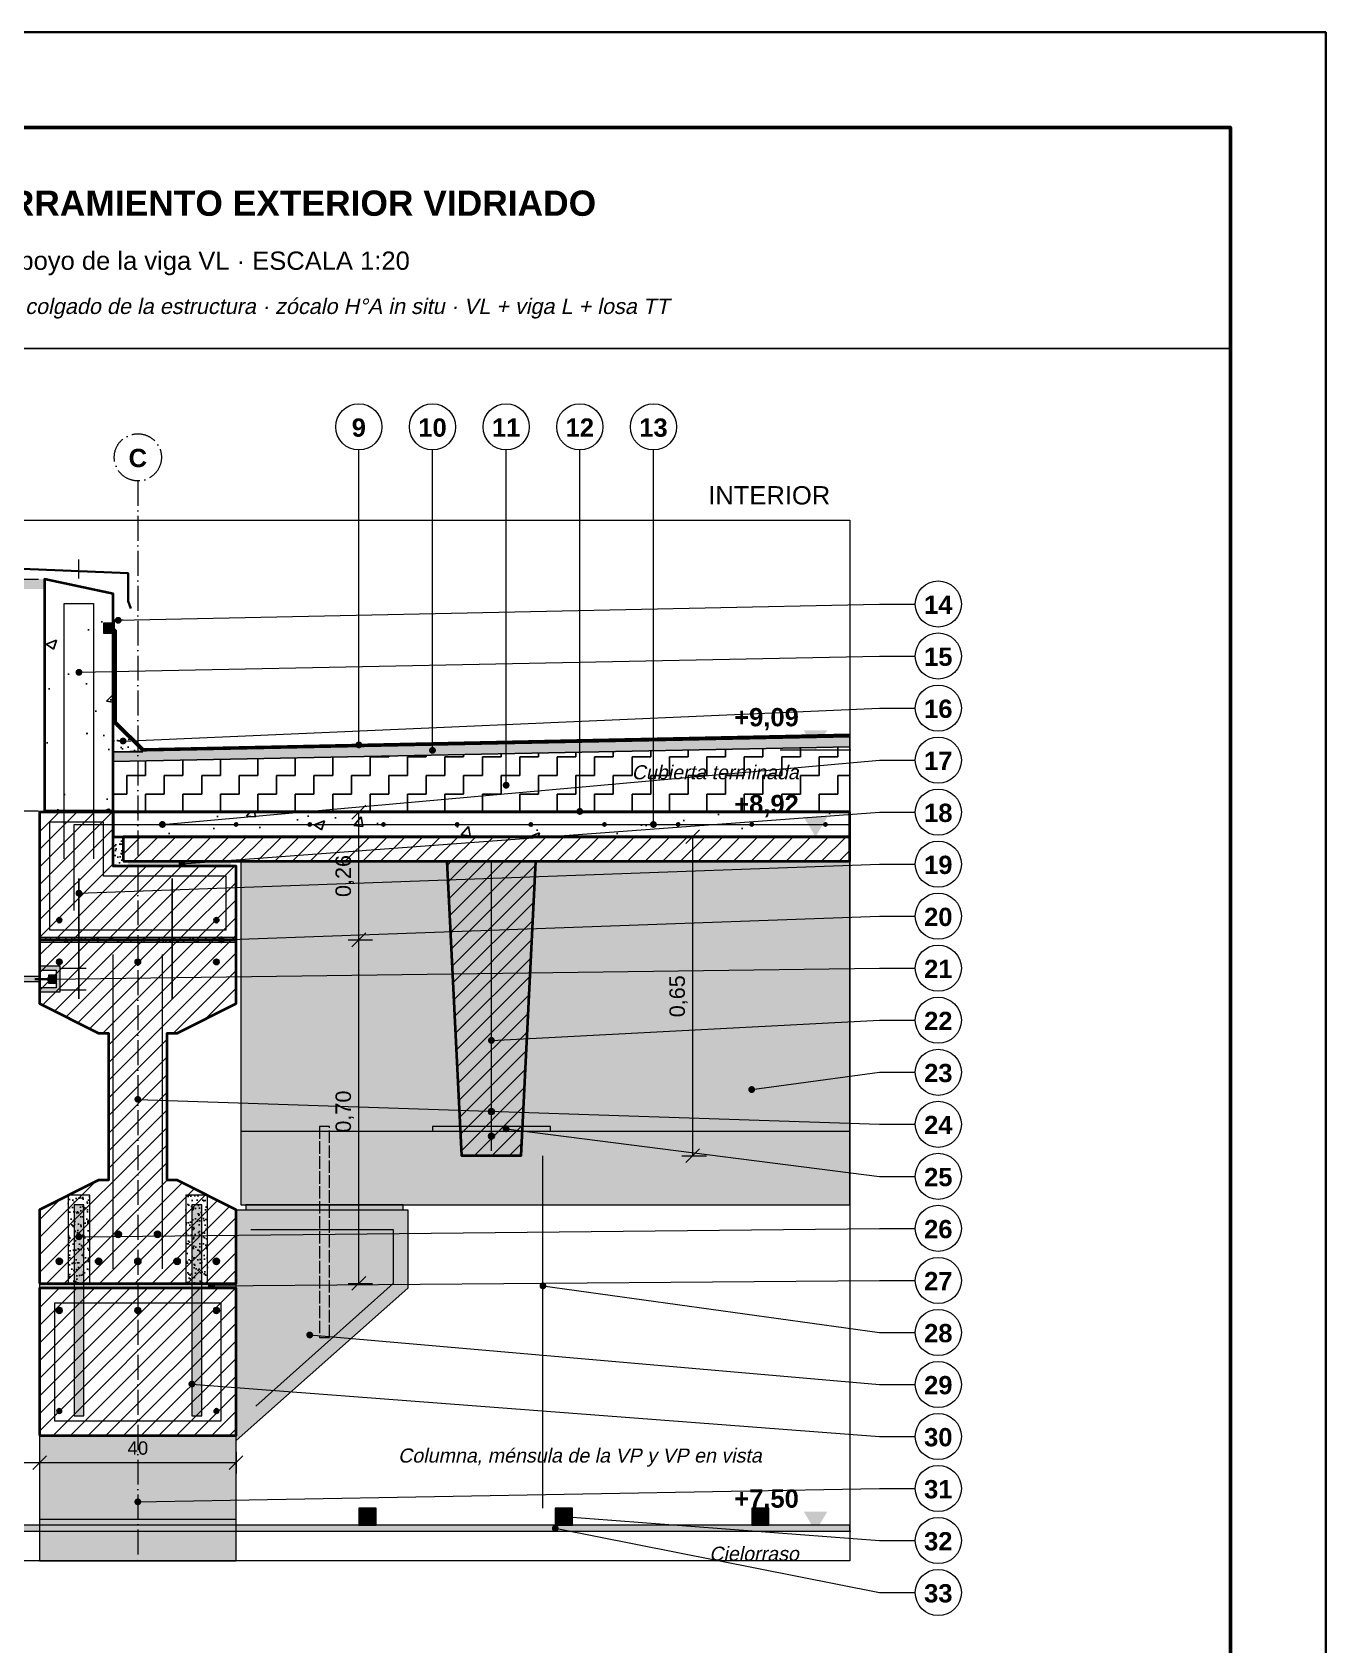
# Model space of a CAD drawing. Header units: millimetres. Extents: x 6 to 4194, y 6 to 5934.
# Drawn here: x 1560 to 4194, y 2649 to 5934 of the extents above; entities that cross this region are included whole.
import ezdxf
from ezdxf.enums import TextEntityAlignment as Align

# ---------------------------------------------------------------- set-up
doc = ezdxf.new("R2010")
doc.units = ezdxf.units.MM
doc.header["$LTSCALE"] = 20
doc.linetypes.add('DASHDOT', pattern=[3.556, 2.54, -0.508, 0, -0.508])
doc.linetypes.add('DASHED', pattern=[1.524, 1.27, -0.254])
for name, color, linetype in [('A-ACERO', 250, 'Continuous'), ('A-AISLACION-EPS', 50, 'Continuous'), ('A-ALUMINIO', 253, 'Continuous'), ('A-ARMADURAS', 14, 'Continuous'), ('A-BARRERAS-MEMBRANAS', 7, 'Continuous'), ('A-CONTORNOS', 7, 'Continuous'), ('A-GROUT', 251, 'Continuous'), ('A-HORMIGON-INSITU', 33, 'Continuous'), ('A-HORMIGON-PREMOLDEADO', 8, 'Continuous'), ('A-MORTERO-CARPETAS', 252, 'Continuous'), ('A-NEOPRENO-SELLADORES', 7, 'Continuous'), ('A-PROYECCION-OCULTO', 8, 'DASHED'), ('A-VISTA', 8, 'Continuous'), ('X-COTAS', 3, 'Continuous'), ('X-EJES', 1, 'DASHDOT'), ('X-MARCO', 7, 'Continuous'), ('X-NIVELES', 7, 'Continuous'), ('X-REFERENCIAS', 1, 'Continuous'), ('X-TEXTOS', 7, 'Continuous')]:
    doc.layers.add(name, color=color, linetype=linetype)
doc.styles.add('ARIAL', font='arial.ttf')
doc.styles.add('ARIAL-B', font='arialbd.ttf')

msp = doc.modelspace()

# ---------------------------------------------------------------- hatches: boundary and pattern name
at = {"layer": 'A-ACERO', "true_color": 0x3b3b3b}
h = msp.add_hatch(color=250, dxfattribs=at)
h.dxf.hatch_style = 1
h.paths.add_polyline_path([(1510, 3935), (1520, 3935), (1520, 4000), (1575, 4000), (1575, 4010), (1520, 4010), (1520, 4075), (1510, 4075)])
h = msp.add_hatch(color=250, dxfattribs=at)
h.dxf.hatch_style = 1
h.paths.add_polyline_path([(1575, 3979), (1617, 3979), (1617, 4031), (1575, 4031), (1575, 4023), (1609, 4023), (1609, 3987), (1575, 3987)])
at = {"layer": 'A-ACERO', "true_color": 0x555555}
h = msp.add_hatch(color=251, dxfattribs=at)
h.dxf.hatch_style = 1
h.paths.add_polyline_path([(1593, 3997), (1609, 3997), (1609, 4013), (1593, 4013)])
at = {"layer": 'A-ACERO', "true_color": 0x3b3b3b}
h = msp.add_hatch(color=250, dxfattribs=at)
h.dxf.hatch_style = 1
h.paths.add_polyline_path([(1645, 3375), (1665, 3375), (1665, 3545), (1645, 3545)])
h = msp.add_hatch(color=250, dxfattribs=at)
h.dxf.hatch_style = 1
h.paths.add_polyline_path([(1885, 3375), (1905, 3375), (1905, 3545), (1885, 3545)])
h = msp.add_hatch(color=250, dxfattribs=at)
h.dxf.hatch_style = 1
h.paths.add_polyline_path([(1645, 3115), (1665, 3115), (1665, 3375), (1645, 3375)])
h = msp.add_hatch(color=250, dxfattribs=at)
h.dxf.hatch_style = 1
h.paths.add_polyline_path([(1885, 3115), (1905, 3115), (1905, 3375), (1885, 3375)])
at = {"layer": 'A-AISLACION-EPS'}
h = msp.add_hatch(dxfattribs=at)
h.set_pattern_fill('ZIGZAG', color=256, scale=6)
h.paths.add_polyline_path([(1725, 4348), (3225, 4348), (3225, 4478), (1725, 4448)])
at = {"layer": 'A-ALUMINIO', "true_color": 0x9aa3ab}
h = msp.add_hatch(color=253, dxfattribs=at)
h.dxf.hatch_style = 1
h.paths.add_polyline_path([(2225, 2892.5), (2260, 2892.5), (2260, 2927), (2225, 2927)])
h = msp.add_hatch(color=253, dxfattribs=at)
h.dxf.hatch_style = 1
h.paths.add_polyline_path([(2625, 2892.5), (2660, 2892.5), (2660, 2927), (2625, 2927)])
h = msp.add_hatch(color=253, dxfattribs=at)
h.dxf.hatch_style = 1
h.paths.add_polyline_path([(3025, 2892.5), (3060, 2892.5), (3060, 2927), (3025, 2927)])
at = {"layer": 'A-ARMADURAS'}
h = msp.add_hatch(color=256, dxfattribs=at)
h.dxf.hatch_style = 1
h.paths.add_polyline_path([(1828.4, 4320), (1828.2, 4321.1), (1827.8, 4322), (1827, 4322.8), (1826.1, 4323.2), (1825, 4323.4), (1823.9, 4323.2), (1823, 4322.8), (1822.2, 4322), (1821.8, 4321.1), (1821.6, 4320), (1821.8, 4318.9), (1822.2, 4318), (1823, 4317.2), (1823.9, 4316.8), (1825, 4316.6), (1826.1, 4316.8), (1827, 4317.2), (1827.8, 4318), (1828.2, 4318.9)])
h = msp.add_hatch(color=256, dxfattribs=at)
h.dxf.hatch_style = 1
h.paths.add_polyline_path([(1978.4, 4320), (1978.2, 4321.1), (1977.8, 4322), (1977, 4322.8), (1976.1, 4323.2), (1975, 4323.4), (1973.9, 4323.2), (1973, 4322.8), (1972.2, 4322), (1971.8, 4321.1), (1971.6, 4320), (1971.8, 4318.9), (1972.2, 4318), (1973, 4317.2), (1973.9, 4316.8), (1975, 4316.6), (1976.1, 4316.8), (1977, 4317.2), (1977.8, 4318), (1978.2, 4318.9)])
h = msp.add_hatch(color=256, dxfattribs=at)
h.dxf.hatch_style = 1
h.paths.add_polyline_path([(2128.4, 4320), (2128.2, 4321.1), (2127.8, 4322), (2127, 4322.8), (2126.1, 4323.2), (2125, 4323.4), (2123.9, 4323.2), (2123, 4322.8), (2122.2, 4322), (2121.8, 4321.1), (2121.6, 4320), (2121.8, 4318.9), (2122.2, 4318), (2123, 4317.2), (2123.9, 4316.8), (2125, 4316.6), (2126.1, 4316.8), (2127, 4317.2), (2127.8, 4318), (2128.2, 4318.9)])
h = msp.add_hatch(color=256, dxfattribs=at)
h.dxf.hatch_style = 1
h.paths.add_polyline_path([(2278.4, 4320), (2278.2, 4321.1), (2277.8, 4322), (2277, 4322.8), (2276.1, 4323.2), (2275, 4323.4), (2273.9, 4323.2), (2273, 4322.8), (2272.2, 4322), (2271.8, 4321.1), (2271.6, 4320), (2271.8, 4318.9), (2272.2, 4318), (2273, 4317.2), (2273.9, 4316.8), (2275, 4316.6), (2276.1, 4316.8), (2277, 4317.2), (2277.8, 4318), (2278.2, 4318.9)])
h = msp.add_hatch(color=256, dxfattribs=at)
h.dxf.hatch_style = 1
h.paths.add_polyline_path([(2428.4, 4320), (2428.2, 4321.1), (2427.8, 4322), (2427, 4322.8), (2426.1, 4323.2), (2425, 4323.4), (2423.9, 4323.2), (2423, 4322.8), (2422.2, 4322), (2421.8, 4321.1), (2421.6, 4320), (2421.8, 4318.9), (2422.2, 4318), (2423, 4317.2), (2423.9, 4316.8), (2425, 4316.6), (2426.1, 4316.8), (2427, 4317.2), (2427.8, 4318), (2428.2, 4318.9)])
h = msp.add_hatch(color=256, dxfattribs=at)
h.dxf.hatch_style = 1
h.paths.add_polyline_path([(2578.4, 4320), (2578.2, 4321.1), (2577.8, 4322), (2577, 4322.8), (2576.1, 4323.2), (2575, 4323.4), (2573.9, 4323.2), (2573, 4322.8), (2572.2, 4322), (2571.8, 4321.1), (2571.6, 4320), (2571.8, 4318.9), (2572.2, 4318), (2573, 4317.2), (2573.9, 4316.8), (2575, 4316.6), (2576.1, 4316.8), (2577, 4317.2), (2577.8, 4318), (2578.2, 4318.9)])
h = msp.add_hatch(color=256, dxfattribs=at)
h.dxf.hatch_style = 1
h.paths.add_polyline_path([(2728.4, 4320), (2728.2, 4321.1), (2727.8, 4322), (2727, 4322.8), (2726.1, 4323.2), (2725, 4323.4), (2723.9, 4323.2), (2723, 4322.8), (2722.2, 4322), (2721.8, 4321.1), (2721.6, 4320), (2721.8, 4318.9), (2722.2, 4318), (2723, 4317.2), (2723.9, 4316.8), (2725, 4316.6), (2726.1, 4316.8), (2727, 4317.2), (2727.8, 4318), (2728.2, 4318.9)])
h = msp.add_hatch(color=256, dxfattribs=at)
h.dxf.hatch_style = 1
h.paths.add_polyline_path([(2878.4, 4320), (2878.2, 4321.1), (2877.8, 4322), (2877, 4322.8), (2876.1, 4323.2), (2875, 4323.4), (2873.9, 4323.2), (2873, 4322.8), (2872.2, 4322), (2871.8, 4321.1), (2871.6, 4320), (2871.8, 4318.9), (2872.2, 4318), (2873, 4317.2), (2873.9, 4316.8), (2875, 4316.6), (2876.1, 4316.8), (2877, 4317.2), (2877.8, 4318), (2878.2, 4318.9)])
h = msp.add_hatch(color=256, dxfattribs=at)
h.dxf.hatch_style = 1
h.paths.add_polyline_path([(3028.4, 4320), (3028.2, 4321.1), (3027.8, 4322), (3027, 4322.8), (3026.1, 4323.2), (3025, 4323.4), (3023.9, 4323.2), (3023, 4322.8), (3022.2, 4322), (3021.8, 4321.1), (3021.6, 4320), (3021.8, 4318.9), (3022.2, 4318), (3023, 4317.2), (3023.9, 4316.8), (3025, 4316.6), (3026.1, 4316.8), (3027, 4317.2), (3027.8, 4318), (3028.2, 4318.9)])
h = msp.add_hatch(color=256, dxfattribs=at)
h.dxf.hatch_style = 1
h.paths.add_polyline_path([(3178.4, 4320), (3178.2, 4321.1), (3177.8, 4322), (3177, 4322.8), (3176.1, 4323.2), (3175, 4323.4), (3173.9, 4323.2), (3173, 4322.8), (3172.2, 4322), (3171.8, 4321.1), (3171.6, 4320), (3171.8, 4318.9), (3172.2, 4318), (3173, 4317.2), (3173.9, 4316.8), (3175, 4316.6), (3176.1, 4316.8), (3177, 4317.2), (3177.8, 4318), (3178.2, 4318.9)])
h = msp.add_hatch(color=256, dxfattribs=at)
h.dxf.hatch_style = 1
h.paths.add_polyline_path([(1620.2, 4125), (1619.9, 4126.6), (1619.2, 4128.1), (1618.1, 4129.2), (1616.6, 4129.9), (1615, 4130.2), (1613.4, 4129.9), (1611.9, 4129.2), (1610.8, 4128.1), (1610.1, 4126.6), (1609.8, 4125), (1610.1, 4123.4), (1610.8, 4121.9), (1611.9, 4120.8), (1613.4, 4120.1), (1615, 4119.8), (1616.6, 4120.1), (1618.1, 4120.8), (1619.2, 4121.9), (1619.9, 4123.4)])
h = msp.add_hatch(color=256, dxfattribs=at)
h.dxf.hatch_style = 1
h.paths.add_polyline_path([(1940.2, 4125), (1939.9, 4126.6), (1939.2, 4128.1), (1938.1, 4129.2), (1936.6, 4129.9), (1935, 4130.2), (1933.4, 4129.9), (1931.9, 4129.2), (1930.8, 4128.1), (1930.1, 4126.6), (1929.8, 4125), (1930.1, 4123.4), (1930.8, 4121.9), (1931.9, 4120.8), (1933.4, 4120.1), (1935, 4119.8), (1936.6, 4120.1), (1938.1, 4120.8), (1939.2, 4121.9), (1939.9, 4123.4)])
h = msp.add_hatch(color=256, dxfattribs=at)
h.dxf.hatch_style = 1
h.paths.add_polyline_path([(1620.6, 4040), (1620.3, 4041.7), (1619.5, 4043.3), (1618.3, 4044.5), (1616.7, 4045.3), (1615, 4045.6), (1613.3, 4045.3), (1611.7, 4044.5), (1610.5, 4043.3), (1609.7, 4041.7), (1609.4, 4040), (1609.7, 4038.3), (1610.5, 4036.7), (1611.7, 4035.5), (1613.3, 4034.7), (1615, 4034.4), (1616.7, 4034.7), (1618.3, 4035.5), (1619.5, 4036.7), (1620.3, 4038.3)])
h = msp.add_hatch(color=256, dxfattribs=at)
h.dxf.hatch_style = 1
h.paths.add_polyline_path([(1780.6, 4040), (1780.3, 4041.7), (1779.5, 4043.3), (1778.3, 4044.5), (1776.7, 4045.3), (1775, 4045.6), (1773.3, 4045.3), (1771.7, 4044.5), (1770.5, 4043.3), (1769.7, 4041.7), (1769.4, 4040), (1769.7, 4038.3), (1770.5, 4036.7), (1771.7, 4035.5), (1773.3, 4034.7), (1775, 4034.4), (1776.7, 4034.7), (1778.3, 4035.5), (1779.5, 4036.7), (1780.3, 4038.3)])
h = msp.add_hatch(color=256, dxfattribs=at)
h.dxf.hatch_style = 1
h.paths.add_polyline_path([(1940.6, 4040), (1940.3, 4041.7), (1939.5, 4043.3), (1938.3, 4044.5), (1936.7, 4045.3), (1935, 4045.6), (1933.3, 4045.3), (1931.7, 4044.5), (1930.5, 4043.3), (1929.7, 4041.7), (1929.4, 4040), (1929.7, 4038.3), (1930.5, 4036.7), (1931.7, 4035.5), (1933.3, 4034.7), (1935, 4034.4), (1936.7, 4034.7), (1938.3, 4035.5), (1939.5, 4036.7), (1940.3, 4038.3)])
h = msp.add_hatch(color=256, dxfattribs=at)
h.dxf.hatch_style = 1
h.paths.add_polyline_path([(2501, 3735), (2500.7, 3736.9), (2499.9, 3738.5), (2498.5, 3739.9), (2496.9, 3740.7), (2495, 3741), (2493.1, 3740.7), (2491.5, 3739.9), (2490.1, 3738.5), (2489.3, 3736.9), (2489, 3735), (2489.3, 3733.1), (2490.1, 3731.5), (2491.5, 3730.1), (2493.1, 3729.3), (2495, 3729), (2496.9, 3729.3), (2498.5, 3730.1), (2499.9, 3731.5), (2500.7, 3733.1)])
h = msp.add_hatch(color=256, dxfattribs=at)
h.dxf.hatch_style = 1
h.paths.add_polyline_path([(2501, 3685), (2500.7, 3686.9), (2499.9, 3688.5), (2498.5, 3689.9), (2496.9, 3690.7), (2495, 3691), (2493.1, 3690.7), (2491.5, 3689.9), (2490.1, 3688.5), (2489.3, 3686.9), (2489, 3685), (2489.3, 3683.1), (2490.1, 3681.5), (2491.5, 3680.1), (2493.1, 3679.3), (2495, 3679), (2496.9, 3679.3), (2498.5, 3680.1), (2499.9, 3681.5), (2500.7, 3683.1)])
h = msp.add_hatch(color=256, dxfattribs=at)
h.dxf.hatch_style = 1
h.paths.add_polyline_path([(1741.4, 3485), (1741.1, 3487), (1740.2, 3488.8), (1738.8, 3490.2), (1737, 3491.1), (1735, 3491.4), (1733, 3491.1), (1731.2, 3490.2), (1729.8, 3488.8), (1728.9, 3487), (1728.6, 3485), (1728.9, 3483), (1729.8, 3481.2), (1731.2, 3479.8), (1733, 3478.9), (1735, 3478.6), (1737, 3478.9), (1738.8, 3479.8), (1740.2, 3481.2), (1741.1, 3483)])
h = msp.add_hatch(color=256, dxfattribs=at)
h.dxf.hatch_style = 1
h.paths.add_polyline_path([(1821.4, 3485), (1821.1, 3487), (1820.2, 3488.8), (1818.8, 3490.2), (1817, 3491.1), (1815, 3491.4), (1813, 3491.1), (1811.2, 3490.2), (1809.8, 3488.8), (1808.9, 3487), (1808.6, 3485), (1808.9, 3483), (1809.8, 3481.2), (1811.2, 3479.8), (1813, 3478.9), (1815, 3478.6), (1817, 3478.9), (1818.8, 3479.8), (1820.2, 3481.2), (1821.1, 3483)])
h = msp.add_hatch(color=256, dxfattribs=at)
h.dxf.hatch_style = 1
h.paths.add_polyline_path([(1621.4, 3430), (1621.1, 3432), (1620.2, 3433.8), (1618.8, 3435.2), (1617, 3436.1), (1615, 3436.4), (1613, 3436.1), (1611.2, 3435.2), (1609.8, 3433.8), (1608.9, 3432), (1608.6, 3430), (1608.9, 3428), (1609.8, 3426.2), (1611.2, 3424.8), (1613, 3423.9), (1615, 3423.6), (1617, 3423.9), (1618.8, 3424.8), (1620.2, 3426.2), (1621.1, 3428)])
h = msp.add_hatch(color=256, dxfattribs=at)
h.dxf.hatch_style = 1
h.paths.add_polyline_path([(1701.4, 3430), (1701.1, 3432), (1700.2, 3433.8), (1698.8, 3435.2), (1697, 3436.1), (1695, 3436.4), (1693, 3436.1), (1691.2, 3435.2), (1689.8, 3433.8), (1688.9, 3432), (1688.6, 3430), (1688.9, 3428), (1689.8, 3426.2), (1691.2, 3424.8), (1693, 3423.9), (1695, 3423.6), (1697, 3423.9), (1698.8, 3424.8), (1700.2, 3426.2), (1701.1, 3428)])
h = msp.add_hatch(color=256, dxfattribs=at)
h.dxf.hatch_style = 1
h.paths.add_polyline_path([(1781.4, 3430), (1781.1, 3432), (1780.2, 3433.8), (1778.8, 3435.2), (1777, 3436.1), (1775, 3436.4), (1773, 3436.1), (1771.2, 3435.2), (1769.8, 3433.8), (1768.9, 3432), (1768.6, 3430), (1768.9, 3428), (1769.8, 3426.2), (1771.2, 3424.8), (1773, 3423.9), (1775, 3423.6), (1777, 3423.9), (1778.8, 3424.8), (1780.2, 3426.2), (1781.1, 3428)])
h = msp.add_hatch(color=256, dxfattribs=at)
h.dxf.hatch_style = 1
h.paths.add_polyline_path([(1861.4, 3430), (1861.1, 3432), (1860.2, 3433.8), (1858.8, 3435.2), (1857, 3436.1), (1855, 3436.4), (1853, 3436.1), (1851.2, 3435.2), (1849.8, 3433.8), (1848.9, 3432), (1848.6, 3430), (1848.9, 3428), (1849.8, 3426.2), (1851.2, 3424.8), (1853, 3423.9), (1855, 3423.6), (1857, 3423.9), (1858.8, 3424.8), (1860.2, 3426.2), (1861.1, 3428)])
h = msp.add_hatch(color=256, dxfattribs=at)
h.dxf.hatch_style = 1
h.paths.add_polyline_path([(1941.4, 3430), (1941.1, 3432), (1940.2, 3433.8), (1938.8, 3435.2), (1937, 3436.1), (1935, 3436.4), (1933, 3436.1), (1931.2, 3435.2), (1929.8, 3433.8), (1928.9, 3432), (1928.6, 3430), (1928.9, 3428), (1929.8, 3426.2), (1931.2, 3424.8), (1933, 3423.9), (1935, 3423.6), (1937, 3423.9), (1938.8, 3424.8), (1940.2, 3426.2), (1941.1, 3428)])
h = msp.add_hatch(color=256, dxfattribs=at)
h.dxf.hatch_style = 1
h.paths.add_polyline_path([(1621, 3330), (1620.7, 3331.9), (1619.9, 3333.5), (1618.5, 3334.9), (1616.9, 3335.7), (1615, 3336), (1613.1, 3335.7), (1611.5, 3334.9), (1610.1, 3333.5), (1609.3, 3331.9), (1609, 3330), (1609.3, 3328.1), (1610.1, 3326.5), (1611.5, 3325.1), (1613.1, 3324.3), (1615, 3324), (1616.9, 3324.3), (1618.5, 3325.1), (1619.9, 3326.5), (1620.7, 3328.1)])
h = msp.add_hatch(color=256, dxfattribs=at)
h.dxf.hatch_style = 1
h.paths.add_polyline_path([(1781, 3330), (1780.7, 3331.9), (1779.9, 3333.5), (1778.5, 3334.9), (1776.9, 3335.7), (1775, 3336), (1773.1, 3335.7), (1771.5, 3334.9), (1770.1, 3333.5), (1769.3, 3331.9), (1769, 3330), (1769.3, 3328.1), (1770.1, 3326.5), (1771.5, 3325.1), (1773.1, 3324.3), (1775, 3324), (1776.9, 3324.3), (1778.5, 3325.1), (1779.9, 3326.5), (1780.7, 3328.1)])
h = msp.add_hatch(color=256, dxfattribs=at)
h.dxf.hatch_style = 1
h.paths.add_polyline_path([(1941, 3330), (1940.7, 3331.9), (1939.9, 3333.5), (1938.5, 3334.9), (1936.9, 3335.7), (1935, 3336), (1933.1, 3335.7), (1931.5, 3334.9), (1930.1, 3333.5), (1929.3, 3331.9), (1929, 3330), (1929.3, 3328.1), (1930.1, 3326.5), (1931.5, 3325.1), (1933.1, 3324.3), (1935, 3324), (1936.9, 3324.3), (1938.5, 3325.1), (1939.9, 3326.5), (1940.7, 3328.1)])
h = msp.add_hatch(color=256, dxfattribs=at)
h.dxf.hatch_style = 1
h.paths.add_polyline_path([(1619.8, 3125), (1619.6, 3126.5), (1618.9, 3127.8), (1617.8, 3128.9), (1616.5, 3129.6), (1615, 3129.8), (1613.5, 3129.6), (1612.2, 3128.9), (1611.1, 3127.8), (1610.4, 3126.5), (1610.2, 3125), (1610.4, 3123.5), (1611.1, 3122.2), (1612.2, 3121.1), (1613.5, 3120.4), (1615, 3120.2), (1616.5, 3120.4), (1617.8, 3121.1), (1618.9, 3122.2), (1619.6, 3123.5)])
h = msp.add_hatch(color=256, dxfattribs=at)
h.dxf.hatch_style = 1
h.paths.add_polyline_path([(1939.8, 3125), (1939.6, 3126.5), (1938.9, 3127.8), (1937.8, 3128.9), (1936.5, 3129.6), (1935, 3129.8), (1933.5, 3129.6), (1932.2, 3128.9), (1931.1, 3127.8), (1930.4, 3126.5), (1930.2, 3125), (1930.4, 3123.5), (1931.1, 3122.2), (1932.2, 3121.1), (1933.5, 3120.4), (1935, 3120.2), (1936.5, 3120.4), (1937.8, 3121.1), (1938.9, 3122.2), (1939.6, 3123.5)])
at = {"layer": 'A-BARRERAS-MEMBRANAS', "true_color": 0x000000}
h = msp.add_hatch(color=18, dxfattribs=at)
h.dxf.hatch_style = 1
h.paths.add_polyline_path([(1575, 4345), (3225, 4345), (3225, 4348), (1575, 4348)])
at = {"layer": 'A-GROUT'}
h = msp.add_hatch(dxfattribs=at)
h.set_pattern_fill('AR-SAND', color=256, scale=0.4)
h.paths.add_polyline_path([(1725, 4235), (1745, 4235), (1745, 4295), (1725, 4295)])
h = msp.add_hatch(dxfattribs=at)
h.set_pattern_fill('AR-SAND', color=256, scale=0.4)
h.paths.add_polyline_path([(1575, 4080), (1975, 4080), (1975, 4090), (1575, 4090)])
h = msp.add_hatch(dxfattribs=at)
h.set_pattern_fill('AR-SAND', color=256, scale=0.4)
h.paths.add_polyline_path([(1633, 3385), (1677, 3385), (1677, 3565), (1633, 3565)])
h = msp.add_hatch(dxfattribs=at)
h.set_pattern_fill('AR-SAND', color=256, scale=0.4)
h.paths.add_polyline_path([(1873, 3385), (1917, 3385), (1917, 3565), (1873, 3565)])
at = {"layer": 'A-HORMIGON-INSITU'}
h = msp.add_hatch(dxfattribs=at)
h.set_pattern_fill('AR-CONC', color=256, scale=1.2)
h.paths.add_polyline_path([(1585, 4348), (1725, 4348), (1725, 4790), (1585, 4820)])
h = msp.add_hatch(dxfattribs=at)
h.set_pattern_fill('AR-CONC', color=256, scale=1.2)
h.paths.add_polyline_path([(1725, 4295), (3225, 4295), (3225, 4345), (1725, 4345)])
at = {"layer": 'A-HORMIGON-PREMOLDEADO'}
h = msp.add_hatch(dxfattribs=at)
h.set_pattern_fill('ANSI31', color=256, scale=8)
h.paths.add_polyline_path([(1575, 4085), (1975, 4085), (1975, 4235), (1725, 4235), (1725, 4345), (1575, 4345)])
h = msp.add_hatch(dxfattribs=at)
h.set_pattern_fill('ANSI31', color=256, scale=8)
h.paths.add_polyline_path([(1745, 4245), (3225, 4245), (3225, 4295), (1745, 4295)])
h = msp.add_hatch(dxfattribs=at)
h.set_pattern_fill('ANSI31', color=256, scale=8)
h.paths.add_polyline_path([(2405, 4245), (2585, 4245), (2555, 3645), (2435, 3645)])
h = msp.add_hatch(dxfattribs=at)
h.set_pattern_fill('ANSI31', color=256, scale=8)
h.paths.add_polyline_path([(1575, 3385), (1975, 3385), (1975, 3535), (1855, 3595), (1835, 3595), (1835, 3895), (1855, 3895), (1975, 3955), (1975, 4085), (1575, 4085), (1575, 3955), (1695, 3895), (1715, 3895), (1715, 3595), (1695, 3595), (1575, 3535)])
h = msp.add_hatch(dxfattribs=at)
h.set_pattern_fill('ANSI31', color=256, scale=8)
h.paths.add_polyline_path([(1575, 3075), (1975, 3075), (1975, 3375), (1575, 3375)])
at = {"layer": 'A-MORTERO-CARPETAS'}
h = msp.add_hatch(dxfattribs=at)
h.set_pattern_fill('AR-SAND', color=256, scale=0.6)
h.paths.add_polyline_path([(1725, 4468), (1785, 4468), (1725, 4528)])
h = msp.add_hatch(dxfattribs=at)
h.set_pattern_fill('AR-SAND', color=256, scale=0.6)
h.paths.add_polyline_path([(1725, 4448), (3225, 4478), (3225, 4498), (1725, 4468)])
at = {"layer": 'A-NEOPRENO-SELLADORES', "true_color": 0x222222}
h = msp.add_hatch(color=250, dxfattribs=at)
h.dxf.hatch_style = 1
h.paths.add_polyline_path([(1510, 4800), (1585, 4800), (1585, 4820), (1510, 4820)])
h = msp.add_hatch(color=250, dxfattribs=at)
h.dxf.hatch_style = 1
h.paths.add_polyline_path([(1706, 4711), (1724, 4711), (1724, 4729), (1706, 4729)])
at = {"layer": 'A-NEOPRENO-SELLADORES', "true_color": 0x111111}
h = msp.add_hatch(color=250, dxfattribs=at)
h.dxf.hatch_style = 1
h.paths.add_polyline_path([(1755, 4235), (1965, 4235), (1965, 4245), (1755, 4245)])
h = msp.add_hatch(color=250, dxfattribs=at)
h.dxf.hatch_style = 1
h.paths.add_polyline_path([(2375, 3695), (2615, 3695), (2615, 3705), (2375, 3705)])
h = msp.add_hatch(color=250, dxfattribs=at)
h.dxf.hatch_style = 1
h.paths.add_polyline_path([(1995, 3535), (2315, 3535), (2315, 3545), (1995, 3545)])
h = msp.add_hatch(color=250, dxfattribs=at)
h.dxf.hatch_style = 1
h.paths.add_polyline_path([(1575, 3375), (1975, 3375), (1975, 3385), (1575, 3385)])
at = {"layer": 'A-VISTA', "true_color": 0xe9ebed}
h = msp.add_hatch(color=7, dxfattribs=at)
h.dxf.hatch_style = 1
h.paths.add_polyline_path([(1985, 3545), (3225, 3545), (3225, 4245), (1985, 4245)])
at = {"layer": 'A-VISTA', "true_color": 0xe3e6e8}
h = msp.add_hatch(color=254, dxfattribs=at)
h.dxf.hatch_style = 1
h.paths.add_polyline_path([(1975, 3535), (2325, 3535), (2325, 3375), (1975, 3065)])
at = {"layer": 'A-VISTA', "true_color": 0xeceeef}
h = msp.add_hatch(color=7, dxfattribs=at)
h.dxf.hatch_style = 1
h.paths.add_polyline_path([(1575, 2820), (1975, 2820), (1975, 3075), (1575, 3075)])
at = {"layer": 'A-VISTA', "true_color": 0xf2f2f2}
h = msp.add_hatch(color=7, dxfattribs=at)
h.dxf.hatch_style = 1
h.paths.add_polyline_path([(1515, 2880), (3225, 2880), (3225, 2892.5), (1515, 2892.5)])
at = {"layer": 'X-NIVELES'}
h = msp.add_hatch(color=7, dxfattribs=at)
h.dxf.hatch_style = 1
h.paths.add_polyline_path([(3155, 4472), (3131, 4512), (3179, 4512)])
h = msp.add_hatch(color=7, dxfattribs=at)
h.dxf.hatch_style = 1
h.paths.add_polyline_path([(3155, 4295), (3131, 4335), (3179, 4335)])
h = msp.add_hatch(color=7, dxfattribs=at)
h.dxf.hatch_style = 1
h.paths.add_polyline_path([(3155, 2880), (3131, 2920), (3179, 2920)])
at = {"layer": 'X-REFERENCIAS'}
h = msp.add_hatch(color=7, dxfattribs=at)
h.dxf.hatch_style = 1
h.paths.add_polyline_path([(1742, 4736), (1741.7, 4738.2), (1740.7, 4740.1), (1739.1, 4741.7), (1737.2, 4742.7), (1735, 4743), (1732.8, 4742.7), (1730.9, 4741.7), (1729.3, 4740.1), (1728.3, 4738.2), (1728, 4736), (1728.3, 4733.8), (1729.3, 4731.9), (1730.9, 4730.3), (1732.8, 4729.3), (1735, 4729), (1737.2, 4729.3), (1739.1, 4730.3), (1740.7, 4731.9), (1741.7, 4733.8)])
h = msp.add_hatch(color=7, dxfattribs=at)
h.dxf.hatch_style = 1
h.paths.add_polyline_path([(1662, 4630), (1661.7, 4632.2), (1660.7, 4634.1), (1659.1, 4635.7), (1657.2, 4636.7), (1655, 4637), (1652.8, 4636.7), (1650.9, 4635.7), (1649.3, 4634.1), (1648.3, 4632.2), (1648, 4630), (1648.3, 4627.8), (1649.3, 4625.9), (1650.9, 4624.3), (1652.8, 4623.3), (1655, 4623), (1657.2, 4623.3), (1659.1, 4624.3), (1660.7, 4625.9), (1661.7, 4627.8)])
h = msp.add_hatch(color=7, dxfattribs=at)
h.dxf.hatch_style = 1
h.paths.add_polyline_path([(1752, 4490), (1751.7, 4492.2), (1750.7, 4494.1), (1749.1, 4495.7), (1747.2, 4496.7), (1745, 4497), (1742.8, 4496.7), (1740.9, 4495.7), (1739.3, 4494.1), (1738.3, 4492.2), (1738, 4490), (1738.3, 4487.8), (1739.3, 4485.9), (1740.9, 4484.3), (1742.8, 4483.3), (1745, 4483), (1747.2, 4483.3), (1749.1, 4484.3), (1750.7, 4485.9), (1751.7, 4487.8)])
h = msp.add_hatch(color=7, dxfattribs=at)
h.dxf.hatch_style = 1
h.paths.add_polyline_path([(2232, 4482), (2231.7, 4484.2), (2230.7, 4486.1), (2229.1, 4487.7), (2227.2, 4488.7), (2225, 4489), (2222.8, 4488.7), (2220.9, 4487.7), (2219.3, 4486.1), (2218.3, 4484.2), (2218, 4482), (2218.3, 4479.8), (2219.3, 4477.9), (2220.9, 4476.3), (2222.8, 4475.3), (2225, 4475), (2227.2, 4475.3), (2229.1, 4476.3), (2230.7, 4477.9), (2231.7, 4479.8)])
h = msp.add_hatch(color=7, dxfattribs=at)
h.dxf.hatch_style = 1
h.paths.add_polyline_path([(2382, 4471), (2381.7, 4473.2), (2380.7, 4475.1), (2379.1, 4476.7), (2377.2, 4477.7), (2375, 4478), (2372.8, 4477.7), (2370.9, 4476.7), (2369.3, 4475.1), (2368.3, 4473.2), (2368, 4471), (2368.3, 4468.8), (2369.3, 4466.9), (2370.9, 4465.3), (2372.8, 4464.3), (2375, 4464), (2377.2, 4464.3), (2379.1, 4465.3), (2380.7, 4466.9), (2381.7, 4468.8)])
h = msp.add_hatch(color=7, dxfattribs=at)
h.dxf.hatch_style = 1
h.paths.add_polyline_path([(2532, 4400), (2531.7, 4402.2), (2530.7, 4404.1), (2529.1, 4405.7), (2527.2, 4406.7), (2525, 4407), (2522.8, 4406.7), (2520.9, 4405.7), (2519.3, 4404.1), (2518.3, 4402.2), (2518, 4400), (2518.3, 4397.8), (2519.3, 4395.9), (2520.9, 4394.3), (2522.8, 4393.3), (2525, 4393), (2527.2, 4393.3), (2529.1, 4394.3), (2530.7, 4395.9), (2531.7, 4397.8)])
h = msp.add_hatch(color=7, dxfattribs=at)
h.dxf.hatch_style = 1
h.paths.add_polyline_path([(2682, 4346.5), (2681.7, 4348.7), (2680.7, 4350.6), (2679.1, 4352.2), (2677.2, 4353.2), (2675, 4353.5), (2672.8, 4353.2), (2670.9, 4352.2), (2669.3, 4350.6), (2668.3, 4348.7), (2668, 4346.5), (2668.3, 4344.3), (2669.3, 4342.4), (2670.9, 4340.8), (2672.8, 4339.8), (2675, 4339.5), (2677.2, 4339.8), (2679.1, 4340.8), (2680.7, 4342.4), (2681.7, 4344.3)])
h = msp.add_hatch(color=7, dxfattribs=at)
h.dxf.hatch_style = 1
h.paths.add_polyline_path([(1832, 4320), (1831.7, 4322.2), (1830.7, 4324.1), (1829.1, 4325.7), (1827.2, 4326.7), (1825, 4327), (1822.8, 4326.7), (1820.9, 4325.7), (1819.3, 4324.1), (1818.3, 4322.2), (1818, 4320), (1818.3, 4317.8), (1819.3, 4315.9), (1820.9, 4314.3), (1822.8, 4313.3), (1825, 4313), (1827.2, 4313.3), (1829.1, 4314.3), (1830.7, 4315.9), (1831.7, 4317.8)])
h = msp.add_hatch(color=7, dxfattribs=at)
h.dxf.hatch_style = 1
h.paths.add_polyline_path([(2832, 4320), (2831.7, 4322.2), (2830.7, 4324.1), (2829.1, 4325.7), (2827.2, 4326.7), (2825, 4327), (2822.8, 4326.7), (2820.9, 4325.7), (2819.3, 4324.1), (2818.3, 4322.2), (2818, 4320), (2818.3, 4317.8), (2819.3, 4315.9), (2820.9, 4314.3), (2822.8, 4313.3), (2825, 4313), (2827.2, 4313.3), (2829.1, 4314.3), (2830.7, 4315.9), (2831.7, 4317.8)])
h = msp.add_hatch(color=7, dxfattribs=at)
h.dxf.hatch_style = 1
h.paths.add_polyline_path([(1872, 4240), (1871.7, 4242.2), (1870.7, 4244.1), (1869.1, 4245.7), (1867.2, 4246.7), (1865, 4247), (1862.8, 4246.7), (1860.9, 4245.7), (1859.3, 4244.1), (1858.3, 4242.2), (1858, 4240), (1858.3, 4237.8), (1859.3, 4235.9), (1860.9, 4234.3), (1862.8, 4233.3), (1865, 4233), (1867.2, 4233.3), (1869.1, 4234.3), (1870.7, 4235.9), (1871.7, 4237.8)])
h = msp.add_hatch(color=7, dxfattribs=at)
h.dxf.hatch_style = 1
h.paths.add_polyline_path([(1662, 4180), (1661.7, 4182.2), (1660.7, 4184.1), (1659.1, 4185.7), (1657.2, 4186.7), (1655, 4187), (1652.8, 4186.7), (1650.9, 4185.7), (1649.3, 4184.1), (1648.3, 4182.2), (1648, 4180), (1648.3, 4177.8), (1649.3, 4175.9), (1650.9, 4174.3), (1652.8, 4173.3), (1655, 4173), (1657.2, 4173.3), (1659.1, 4174.3), (1660.7, 4175.9), (1661.7, 4177.8)])
h = msp.add_hatch(color=7, dxfattribs=at)
h.dxf.hatch_style = 1
h.paths.add_polyline_path([(1952, 4085), (1951.7, 4087.2), (1950.7, 4089.1), (1949.1, 4090.7), (1947.2, 4091.7), (1945, 4092), (1942.8, 4091.7), (1940.9, 4090.7), (1939.3, 4089.1), (1938.3, 4087.2), (1938, 4085), (1938.3, 4082.8), (1939.3, 4080.9), (1940.9, 4079.3), (1942.8, 4078.3), (1945, 4078), (1947.2, 4078.3), (1949.1, 4079.3), (1950.7, 4080.9), (1951.7, 4082.8)])
h = msp.add_hatch(color=7, dxfattribs=at)
h.dxf.hatch_style = 1
h.paths.add_polyline_path([(1604, 4005), (1603.7, 4007.2), (1602.7, 4009.1), (1601.1, 4010.7), (1599.2, 4011.7), (1597, 4012), (1594.8, 4011.7), (1592.9, 4010.7), (1591.3, 4009.1), (1590.3, 4007.2), (1590, 4005), (1590.3, 4002.8), (1591.3, 4000.9), (1592.9, 3999.3), (1594.8, 3998.3), (1597, 3998), (1599.2, 3998.3), (1601.1, 3999.3), (1602.7, 4000.9), (1603.7, 4002.8)])
h = msp.add_hatch(color=7, dxfattribs=at)
h.dxf.hatch_style = 1
h.paths.add_polyline_path([(2502, 3880), (2501.7, 3882.2), (2500.7, 3884.1), (2499.1, 3885.7), (2497.2, 3886.7), (2495, 3887), (2492.8, 3886.7), (2490.9, 3885.7), (2489.3, 3884.1), (2488.3, 3882.2), (2488, 3880), (2488.3, 3877.8), (2489.3, 3875.9), (2490.9, 3874.3), (2492.8, 3873.3), (2495, 3873), (2497.2, 3873.3), (2499.1, 3874.3), (2500.7, 3875.9), (2501.7, 3877.8)])
h = msp.add_hatch(color=7, dxfattribs=at)
h.dxf.hatch_style = 1
h.paths.add_polyline_path([(3032, 3780), (3031.7, 3782.2), (3030.7, 3784.1), (3029.1, 3785.7), (3027.2, 3786.7), (3025, 3787), (3022.8, 3786.7), (3020.9, 3785.7), (3019.3, 3784.1), (3018.3, 3782.2), (3018, 3780), (3018.3, 3777.8), (3019.3, 3775.9), (3020.9, 3774.3), (3022.8, 3773.3), (3025, 3773), (3027.2, 3773.3), (3029.1, 3774.3), (3030.7, 3775.9), (3031.7, 3777.8)])
h = msp.add_hatch(color=7, dxfattribs=at)
h.dxf.hatch_style = 1
h.paths.add_polyline_path([(1782, 3760), (1781.7, 3762.2), (1780.7, 3764.1), (1779.1, 3765.7), (1777.2, 3766.7), (1775, 3767), (1772.8, 3766.7), (1770.9, 3765.7), (1769.3, 3764.1), (1768.3, 3762.2), (1768, 3760), (1768.3, 3757.8), (1769.3, 3755.9), (1770.9, 3754.3), (1772.8, 3753.3), (1775, 3753), (1777.2, 3753.3), (1779.1, 3754.3), (1780.7, 3755.9), (1781.7, 3757.8)])
h = msp.add_hatch(color=7, dxfattribs=at)
h.dxf.hatch_style = 1
h.paths.add_polyline_path([(2532, 3700), (2531.7, 3702.2), (2530.7, 3704.1), (2529.1, 3705.7), (2527.2, 3706.7), (2525, 3707), (2522.8, 3706.7), (2520.9, 3705.7), (2519.3, 3704.1), (2518.3, 3702.2), (2518, 3700), (2518.3, 3697.8), (2519.3, 3695.9), (2520.9, 3694.3), (2522.8, 3693.3), (2525, 3693), (2527.2, 3693.3), (2529.1, 3694.3), (2530.7, 3695.9), (2531.7, 3697.8)])
h = msp.add_hatch(color=7, dxfattribs=at)
h.dxf.hatch_style = 1
h.paths.add_polyline_path([(1662, 3480), (1661.7, 3482.2), (1660.7, 3484.1), (1659.1, 3485.7), (1657.2, 3486.7), (1655, 3487), (1652.8, 3486.7), (1650.9, 3485.7), (1649.3, 3484.1), (1648.3, 3482.2), (1648, 3480), (1648.3, 3477.8), (1649.3, 3475.9), (1650.9, 3474.3), (1652.8, 3473.3), (1655, 3473), (1657.2, 3473.3), (1659.1, 3474.3), (1660.7, 3475.9), (1661.7, 3477.8)])
h = msp.add_hatch(color=7, dxfattribs=at)
h.dxf.hatch_style = 1
h.paths.add_polyline_path([(1932, 3380), (1931.7, 3382.2), (1930.7, 3384.1), (1929.1, 3385.7), (1927.2, 3386.7), (1925, 3387), (1922.8, 3386.7), (1920.9, 3385.7), (1919.3, 3384.1), (1918.3, 3382.2), (1918, 3380), (1918.3, 3377.8), (1919.3, 3375.9), (1920.9, 3374.3), (1922.8, 3373.3), (1925, 3373), (1927.2, 3373.3), (1929.1, 3374.3), (1930.7, 3375.9), (1931.7, 3377.8)])
h = msp.add_hatch(color=7, dxfattribs=at)
h.dxf.hatch_style = 1
h.paths.add_polyline_path([(2607, 3380), (2606.7, 3382.2), (2605.7, 3384.1), (2604.1, 3385.7), (2602.2, 3386.7), (2600, 3387), (2597.8, 3386.7), (2595.9, 3385.7), (2594.3, 3384.1), (2593.3, 3382.2), (2593, 3380), (2593.3, 3377.8), (2594.3, 3375.9), (2595.9, 3374.3), (2597.8, 3373.3), (2600, 3373), (2602.2, 3373.3), (2604.1, 3374.3), (2605.7, 3375.9), (2606.7, 3377.8)])
h = msp.add_hatch(color=7, dxfattribs=at)
h.dxf.hatch_style = 1
h.paths.add_polyline_path([(2132, 3280), (2131.7, 3282.2), (2130.7, 3284.1), (2129.1, 3285.7), (2127.2, 3286.7), (2125, 3287), (2122.8, 3286.7), (2120.9, 3285.7), (2119.3, 3284.1), (2118.3, 3282.2), (2118, 3280), (2118.3, 3277.8), (2119.3, 3275.9), (2120.9, 3274.3), (2122.8, 3273.3), (2125, 3273), (2127.2, 3273.3), (2129.1, 3274.3), (2130.7, 3275.9), (2131.7, 3277.8)])
h = msp.add_hatch(color=7, dxfattribs=at)
h.dxf.hatch_style = 1
h.paths.add_polyline_path([(1892, 3180), (1891.7, 3182.2), (1890.7, 3184.1), (1889.1, 3185.7), (1887.2, 3186.7), (1885, 3187), (1882.8, 3186.7), (1880.9, 3185.7), (1879.3, 3184.1), (1878.3, 3182.2), (1878, 3180), (1878.3, 3177.8), (1879.3, 3175.9), (1880.9, 3174.3), (1882.8, 3173.3), (1885, 3173), (1887.2, 3173.3), (1889.1, 3174.3), (1890.7, 3175.9), (1891.7, 3177.8)])
h = msp.add_hatch(color=7, dxfattribs=at)
h.dxf.hatch_style = 1
h.paths.add_polyline_path([(1782, 2940), (1781.7, 2942.2), (1780.7, 2944.1), (1779.1, 2945.7), (1777.2, 2946.7), (1775, 2947), (1772.8, 2946.7), (1770.9, 2945.7), (1769.3, 2944.1), (1768.3, 2942.2), (1768, 2940), (1768.3, 2937.8), (1769.3, 2935.9), (1770.9, 2934.3), (1772.8, 2933.3), (1775, 2933), (1777.2, 2933.3), (1779.1, 2934.3), (1780.7, 2935.9), (1781.7, 2937.8)])
h = msp.add_hatch(color=7, dxfattribs=at)
h.dxf.hatch_style = 1
h.paths.add_polyline_path([(2632, 2886), (2631.7, 2888.2), (2630.7, 2890.1), (2629.1, 2891.7), (2627.2, 2892.7), (2625, 2893), (2622.8, 2892.7), (2620.9, 2891.7), (2619.3, 2890.1), (2618.3, 2888.2), (2618, 2886), (2618.3, 2883.8), (2619.3, 2881.9), (2620.9, 2880.3), (2622.8, 2879.3), (2625, 2879), (2627.2, 2879.3), (2629.1, 2880.3), (2630.7, 2881.9), (2631.7, 2883.8)])
h = msp.add_hatch(color=7, dxfattribs=at)
h.dxf.hatch_style = 1
h.paths.add_polyline_path([(2649, 2910), (2648.7, 2912.2), (2647.7, 2914.1), (2646.1, 2915.7), (2644.2, 2916.7), (2642, 2917), (2639.8, 2916.7), (2637.9, 2915.7), (2636.3, 2914.1), (2635.3, 2912.2), (2635, 2910), (2635.3, 2907.8), (2636.3, 2905.9), (2637.9, 2904.3), (2639.8, 2903.3), (2642, 2903), (2644.2, 2903.3), (2646.1, 2904.3), (2647.7, 2905.9), (2648.7, 2907.8)])

# ---------------------------------------------------------------- linework, layer by layer
at = {"layer": 'A-ARMADURAS', "lineweight": 20}
for points in [[(1625, 4250), (1625, 4770), (1685, 4770), (1685, 4250)], [(1645, 4145), (1645, 4320), (1965, 4320)]]:
    msp.add_lwpolyline(points, dxfattribs=at)
at = {"layer": 'A-ARMADURAS', "lineweight": 13}
for points in [[(1595, 4105), (1955, 4105), (1955, 4215), (1705, 4215), (1705, 4325), (1595, 4325), (1595, 4105)], [(1755, 4320), (3225, 4320)], [(2495, 3655), (2495, 4245)], [(1725, 3415), (1725, 4055)], [(1825, 3415), (1825, 4055)], [(2005, 3495), (2295, 3495), (2295, 3385), (2015, 3135)], [(1605, 3105), (1945, 3105), (1945, 3345), (1605, 3345), (1605, 3105)]]:
    msp.add_lwpolyline(points, dxfattribs=at)
at = {"layer": 'A-ARMADURAS', "lineweight": 25}
for points in [[(1655, 3965), (1655, 4210)], [(1845, 3965), (1845, 4210)]]:
    msp.add_lwpolyline(points, dxfattribs=at)
at = {"layer": 'A-ARMADURAS'}
for centre, radius in [((1825, 4320), 3.4), ((1975, 4320), 3.4), ((2125, 4320), 3.4), ((2275, 4320), 3.4), ((2425, 4320), 3.4), ((2575, 4320), 3.4), ((2725, 4320), 3.4), ((2875, 4320), 3.4), ((3025, 4320), 3.4), ((3175, 4320), 3.4), ((1615, 4125), 5.2), ((1935, 4125), 5.2), ((1615, 4040), 5.6), ((1775, 4040), 5.6), ((1935, 4040), 5.6), ((2495, 3735), 6), ((2495, 3685), 6), ((1735, 3485), 6.4), ((1815, 3485), 6.4), ((1615, 3430), 6.4), ((1695, 3430), 6.4), ((1775, 3430), 6.4), ((1855, 3430), 6.4), ((1935, 3430), 6.4), ((1615, 3330), 6), ((1775, 3330), 6), ((1935, 3330), 6), ((1615, 3125), 4.8), ((1935, 3125), 4.8)]:
    msp.add_circle(centre, radius, dxfattribs=at)
at = {"layer": 'A-CONTORNOS', "lineweight": 30}
for points in [[(1275, 4760), (1273, 4780), (1273, 4852), (1755, 4832), (1755, 4775), (1761, 4760)], [(1565, 4005), (1597, 4005)]]:
    msp.add_lwpolyline(points, dxfattribs=at)
at = {"layer": 'A-CONTORNOS', "lineweight": 18}
for points in [[(1655, 4821), (1655, 4860)], [(1745, 4736), (1727, 4736), (1727, 4680)]]:
    msp.add_lwpolyline(points, dxfattribs=at)
at = {"layer": 'A-CONTORNOS', "lineweight": 35}
for points in [[(1585, 4348), (1725, 4348), (1725, 4790), (1585, 4820)], [(1575, 4085), (1975, 4085), (1975, 4235), (1725, 4235), (1725, 4345), (1575, 4345)], [(1725, 4295), (3225, 4295), (3225, 4345), (1725, 4345)], [(1745, 4245), (3225, 4245), (3225, 4295), (1745, 4295)], [(2405, 4245), (2585, 4245), (2555, 3645), (2435, 3645)], [(1575, 3385), (1975, 3385), (1975, 3535), (1855, 3595), (1835, 3595), (1835, 3895), (1855, 3895), (1975, 3955), (1975, 4085), (1575, 4085), (1575, 3955), (1695, 3895), (1715, 3895), (1715, 3595), (1695, 3595), (1575, 3535)], [(1575, 3075), (1975, 3075), (1975, 3375), (1575, 3375)]]:
    msp.add_lwpolyline(points, close=True, dxfattribs=at)
at = {"layer": 'A-CONTORNOS', "lineweight": 13}
for points in [[(1705, 4710), (1725, 4710), (1725, 4730), (1705, 4730)], [(1510, 3935), (1520, 3935), (1520, 4000), (1575, 4000), (1575, 4010), (1520, 4010), (1520, 4075), (1510, 4075)], [(1575, 4080), (1975, 4080), (1975, 4090), (1575, 4090)], [(1575, 3979), (1617, 3979), (1617, 4031), (1575, 4031), (1575, 4023), (1609, 4023), (1609, 3987), (1575, 3987)], [(1593, 3997), (1609, 3997), (1609, 4013), (1593, 4013)], [(1633, 3385), (1677, 3385), (1677, 3565), (1633, 3565)], [(1873, 3385), (1917, 3385), (1917, 3565), (1873, 3565)], [(1645, 3375), (1665, 3375), (1665, 3545), (1645, 3545)], [(1885, 3375), (1905, 3375), (1905, 3545), (1885, 3545)], [(1575, 3375), (1975, 3375), (1975, 3385), (1575, 3385)], [(1645, 3115), (1665, 3115), (1665, 3375), (1645, 3375)], [(1885, 3115), (1905, 3115), (1905, 3375), (1885, 3375)]]:
    msp.add_lwpolyline(points, close=True, dxfattribs=at)
at = {"layer": 'A-CONTORNOS', "lineweight": 50}
msp.add_lwpolyline([(3225, 4501.6), (1785, 4472), (1729, 4528), (1729, 4715), (1710, 4720)], dxfattribs=at)
at = {"layer": 'A-CONTORNOS', "lineweight": 18}
for points in [[(1725, 4468), (1785, 4468), (1725, 4528)], [(1725, 4448), (3225, 4478), (3225, 4498), (1725, 4468)], [(1725, 4348), (3225, 4348), (3225, 4478), (1725, 4448)], [(1515, 2880), (3225, 2880), (3225, 2892.5), (1515, 2892.5)]]:
    msp.add_lwpolyline(points, close=True, dxfattribs=at)
at = {"layer": 'A-CONTORNOS', "lineweight": 13}
for points in [[(1617, 4027), (1670, 4027)], [(1617, 3983), (1670, 3983)], [(1985, 3695), (3225, 3695)], [(2600, 2927), (2600, 3645)], [(1575, 2905), (1975, 2905)]]:
    msp.add_lwpolyline(points, dxfattribs=at)
at = {"layer": 'A-PROYECCION-OCULTO', "lineweight": 13}
msp.add_lwpolyline([(2145, 3275), (2165, 3275), (2165, 3705), (2145, 3705)], close=True, dxfattribs=at)
at = {"layer": 'A-VISTA', "lineweight": 13}
for points in [[(1985, 3545), (3225, 3545), (3225, 4245), (1985, 4245)], [(2375, 3695), (2615, 3695), (2615, 3705), (2375, 3705)], [(1995, 3535), (2315, 3535), (2315, 3545), (1995, 3545)], [(1575, 2820), (1975, 2820), (1975, 3075), (1575, 3075)], [(2225, 2892.5), (2260, 2892.5), (2260, 2927), (2225, 2927)], [(2625, 2892.5), (2660, 2892.5), (2660, 2927), (2625, 2927)], [(3025, 2892.5), (3060, 2892.5), (3060, 2927), (3025, 2927)]]:
    msp.add_lwpolyline(points, close=True, dxfattribs=at)
at = {"layer": 'A-VISTA', "lineweight": 18}
msp.add_lwpolyline([(1975, 3535), (2325, 3535), (2325, 3375), (1975, 3065)], close=True, dxfattribs=at)
at = {"layer": 'X-COTAS', "lineweight": 13}
for points in [[(1523, 4820), (1573, 4820)], [(1523, 4348), (1573, 4348)], [(2203, 4345), (2253, 4345)], [(2225, 4085), (2225, 4345)], [(2883, 4295), (2933, 4295)], [(2905, 3645), (2905, 4295)], [(2203, 4085), (2253, 4085)], [(2203, 4085), (2253, 4085)], [(2225, 3385), (2225, 4085)], [(2883, 3645), (2933, 3645)], [(2203, 3385), (2253, 3385)], [(1575, 3042), (1575, 2998)], [(1575, 3042), (1575, 2998)], [(1975, 3042), (1975, 2998)], [(1507, 3020), (1575, 3020)], [(1575, 3020), (1975, 3020)]]:
    msp.add_lwpolyline(points, dxfattribs=at)
at = {"layer": 'X-COTAS', "lineweight": 25}
for points in [[(2211, 4331), (2239, 4359)], [(2891, 4281), (2919, 4309)], [(2211, 4071), (2239, 4099)], [(2211, 4071), (2239, 4099)], [(2891, 3631), (2919, 3659)], [(2211, 3371), (2239, 3399)], [(1561, 3006), (1589, 3034)], [(1561, 3006), (1589, 3034)], [(1961, 3006), (1989, 3034)]]:
    msp.add_lwpolyline(points, dxfattribs=at)
at = {"layer": 'X-EJES', "color": 12, "lineweight": 13, "true_color": 0xcc0000}
msp.add_lwpolyline([(1775, 5020), (1775, 2820)], dxfattribs=at)
at = {"layer": 'X-EJES', "color": 12, "lineweight": 18, "true_color": 0xcc0000}
msp.add_circle((1775, 5068), 48, dxfattribs=at)
at = {"layer": 'X-MARCO', "lineweight": 30}
msp.add_lwpolyline([(6, 5934), (4194, 5934), (4194, 6), (6, 6)], close=True, dxfattribs=at)
at = {"layer": 'X-MARCO', "lineweight": 50}
msp.add_lwpolyline([(200, 5740), (4000, 5740), (4000, 200), (200, 200)], close=True, dxfattribs=at)
at = {"layer": 'X-NIVELES', "lineweight": 13}
for points in [[(3083, 4472), (3227, 4472)], [(3083, 4295), (3227, 4295)], [(3083, 2880), (3227, 2880)]]:
    msp.add_lwpolyline(points, dxfattribs=at)
at = {"layer": 'X-REFERENCIAS', "lineweight": 13}
for points in [[(2225, 4482), (2225, 5083)], [(2375, 4471), (2375, 5083)], [(2525, 4400), (2525, 5083)], [(2675, 4346.5), (2675, 5083)], [(2825, 4320), (2825, 5083)], [(1735, 4736), (3285, 4769.1), (3358, 4769.1)], [(1655, 4630), (3285, 4663.1), (3358, 4663.1)], [(1745, 4490), (3285, 4557.1), (3358, 4557.1)], [(1825, 4320), (3285, 4451.1), (3358, 4451.1)], [(1865, 4240), (3285, 4345.1), (3358, 4345.1)], [(1655, 4180), (3285, 4239.1), (3358, 4239.1)], [(1945, 4085), (3285, 4133.1), (3358, 4133.1)], [(1597, 4005), (3285, 4027.1), (3358, 4027.1)], [(2495, 3880), (3285, 3921.1), (3358, 3921.1)], [(3025, 3780), (3285, 3815.1), (3358, 3815.1)], [(1775, 3760), (3285, 3709.1), (3358, 3709.1)], [(2525, 3700), (3285, 3603.1), (3358, 3603.1)], [(1655, 3480), (3285, 3497.1), (3358, 3497.1)], [(1925, 3380), (3285, 3391.1), (3358, 3391.1)], [(2600, 3380), (3285, 3285.1), (3358, 3285.1)], [(2125, 3280), (3285, 3179.1), (3358, 3179.1)], [(1885, 3180), (3285, 3073.1), (3358, 3073.1)], [(1775, 2940), (3285, 2967.1), (3358, 2967.1)], [(2642, 2910), (3285, 2861.1), (3358, 2861.1)], [(2625, 2886), (3285, 2755.1), (3358, 2755.1)]]:
    msp.add_lwpolyline(points, dxfattribs=at)
at = {"layer": 'X-REFERENCIAS', "lineweight": 18}
for centre in [(2225, 5130), (2375, 5130), (2525, 5130), (2675, 5130), (2825, 5130), (3405, 4769.1), (3405, 4663.1), (3405, 4557.1), (3405, 4451.1), (3405, 4345.1), (3405, 4239.1), (3405, 4133.1), (3405, 4027.1), (3405, 3921.1), (3405, 3815.1), (3405, 3709.1), (3405, 3603.1), (3405, 3497.1), (3405, 3391.1), (3405, 3285.1), (3405, 3179.1), (3405, 3073.1), (3405, 2967.1), (3405, 2861.1), (3405, 2755.1)]:
    msp.add_circle(centre, 47, dxfattribs=at)
at = {"layer": 'X-TEXTOS', "lineweight": 25}
msp.add_lwpolyline([(200, 5290), (4000, 5290)], dxfattribs=at)
at = {"layer": 'X-TEXTOS', "lineweight": 13}
msp.add_lwpolyline([(975, 4940), (3225, 4940), (3225, 2820), (975, 2820)], close=True, dxfattribs=at)

# ---------------------------------------------------------------- texts
at = {"layer": 'X-COTAS', "style": 'ARIAL'}
for s, p in [('0,26', (2209, 4215)), ('0,65', (2889, 3970)), ('0,70', (2209, 3735))]:
    msp.add_text(s, height=31.5, rotation=90, dxfattribs=at).set_placement(p, align=Align.CENTER)
msp.add_text('40', height=27.21, dxfattribs=at).set_placement((1775, 3036), align=Align.CENTER)
at = {"layer": 'X-EJES', "color": 12, "true_color": 0xcc0000, "style": 'ARIAL-B'}
msp.add_text('C', height=37.2, dxfattribs=at).set_placement((1775, 5048), align=Align.CENTER)
at = {"layer": 'X-NIVELES', "style": 'ARIAL-B'}
for s, p in [('+9,09', (3121, 4520)), ('+8,92', (3121, 4343)), ('+7,50', (3121, 2928))]:
    msp.add_text(s, height=37.23, dxfattribs=at).set_placement(p, align=Align.RIGHT)
at = {"layer": 'X-NIVELES', "style": 'ARIAL', "oblique": 12}
for s, p in [('Cubierta terminada', (3121, 4412)), ('Cielorraso', (3121, 2820))]:
    msp.add_text(s, height=28.64, dxfattribs=at).set_placement(p, align=Align.RIGHT)
at = {"layer": 'X-REFERENCIAS', "style": 'ARIAL-B'}
for s, height, p in [('9', 37.2, (2225, 5110)), ('10', 37.23, (2375, 5110)), ('11', 37.23, (2525, 5110)), ('12', 37.23, (2675, 5110)), ('13', 37.23, (2825, 5110)), ('14', 37.23, (3405, 4749.1)), ('15', 37.23, (3405, 4643.1)), ('16', 37.23, (3405, 4537.1)), ('17', 37.23, (3405, 4431.1)), ('18', 37.23, (3405, 4325.1)), ('19', 37.23, (3405, 4219.1)), ('20', 37.23, (3405, 4113.1)), ('21', 37.23, (3405, 4007.1)), ('22', 37.23, (3405, 3901.1)), ('23', 37.23, (3405, 3795.1)), ('24', 37.23, (3405, 3689.1)), ('25', 37.23, (3405, 3583.1)), ('26', 37.23, (3405, 3477.1)), ('27', 37.23, (3405, 3371.1)), ('28', 37.23, (3405, 3265.1)), ('29', 37.23, (3405, 3159.1)), ('30', 37.23, (3405, 3053.1)), ('31', 37.23, (3405, 2947.1)), ('32', 37.23, (3405, 2841.1)), ('33', 37.23, (3405, 2735.1))]:
    msp.add_text(s, height=height, dxfattribs=at).set_placement(p, align=Align.CENTER)
at = {"layer": 'X-TEXTOS'}
for s, height, style, p in [('CUBIERTA CON CERRAMIENTO EXTERIOR VIDRIADO', 51.552, 'ARIAL-B', (840, 5560)), ('Corte vertical por la zona de apoyo de la viga VL · ESCALA 1:20', 37.232, 'ARIAL', (840, 5450))]:
    msp.add_text(s, height=height, dxfattribs=dict(at, style=style)).set_placement(p)
at = {"layer": 'X-TEXTOS', "style": 'ARIAL', "oblique": 12}
for s, height, p in [('Muro cortina stick (aluminio + DVH) colgado de la estructura · zócalo H°A in situ · VL + viga L + losa TT', 31.504, (840, 5360)), ('Columna, ménsula de la VP y VP en vista', 28.64, (2305, 3020))]:
    msp.add_text(s, height=height, dxfattribs=at).set_placement(p)
at = {"layer": 'X-TEXTOS', "style": 'ARIAL'}
msp.add_text('INTERIOR', height=37.23, dxfattribs=at).set_placement((3185, 4972), align=Align.RIGHT)

doc.saveas('drawing.dxf')
